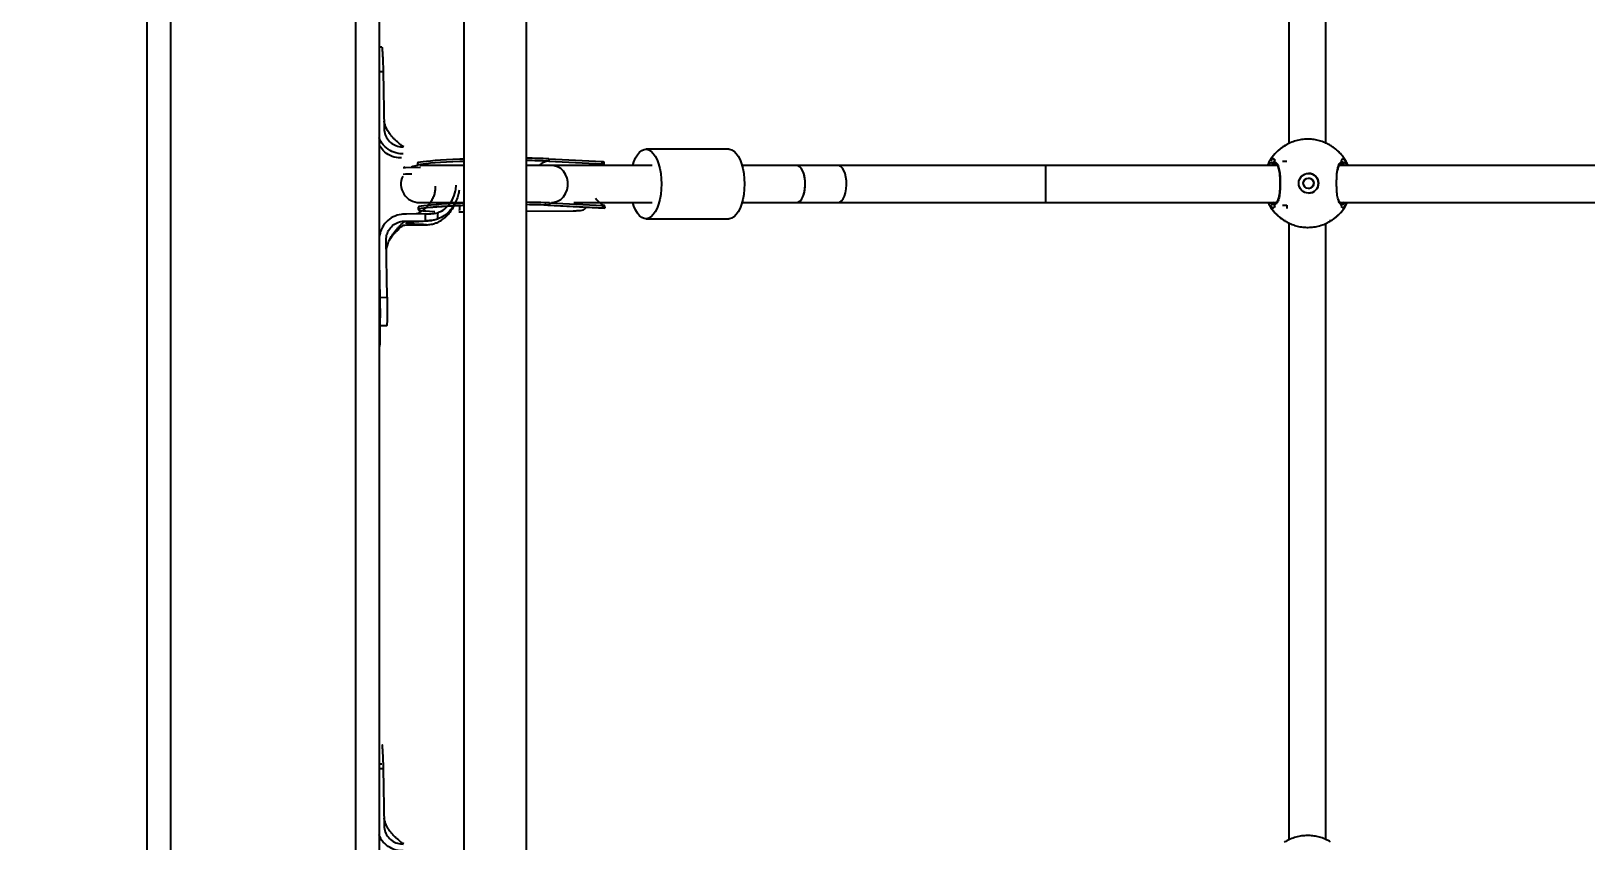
# Model space of a CAD drawing. Header units: millimetres. Extents: x -3365 to 2979, y -3775 to 2808.
# Drawn here: x -1121 to -451, y -725 to -376 of the extents above; entities that cross this region are included whole.
import ezdxf

# ---------------------------------------------------------------- set-up
doc = ezdxf.new("R2010")
doc.units = ezdxf.units.MM
for name, color, linetype in [('DIKOM_ОБЪЕКТ', 7, 'Continuous'), ('DIKOM_РАЗМЕР_ЗОНА', 7, 'Continuous'), ('DIKOM_РАЗМЕР_ОБЪЕКТА', 7, 'Continuous')]:
    doc.layers.add(name, color=color, linetype=linetype)
doc.styles.add('style1', font='arial.ttf', dxfattribs={"width": 0.8})
doc.dimstyles.new('1-50', dxfattribs={"dimtxt": 300, "dimasz": 200, "dimexe": 100, "dimexo": 0, "dimgap": 100, "dimtad": 1, "dimdec": 0, "dimtxsty": 'style1', "dimcen": 0, "dimclrd": 7, "dimclre": 7, "dimadec": 1, "dimazin": 2, "dimtfac": 1, "dimtdec": 0, "dimtmove": 0, "dimatfit": 3, "dimfxl": 0, "dimlwd": 25, "dimlwe": 18, "dimarcsym": 0})

# ---------------------------------------------------------------- blocks, each defined once
blk = doc.blocks.new('*D10')
at = {"layer": 'Defpoints', "color": 0, "transparency": 16777216}
for p in [(-921.14, 1308.33), (-1680.72, -1441.67), (325.78, -1441.67)]:
    blk.add_point(p, dxfattribs=at)
at = {"layer": 'DIKOM_РАЗМЕР_ОБЪЕКТА', "color": 7, "lineweight": 18, "transparency": 16777216}
for p, q in [((-921.14, 1308.33), (-1780.72, 1308.33)), ((325.78, -1441.67), (-1780.72, -1441.67))]:
    blk.add_line(p, q, dxfattribs=at)
at = {"layer": 'DIKOM_РАЗМЕР_ОБЪЕКТА', "color": 7, "lineweight": 25, "transparency": 16777216}
blk.add_line((-1680.72, 1108.33), (-1680.72, -1241.67), dxfattribs=at)
at = {"layer": 'DIKOM_РАЗМЕР_ОБЪЕКТА', "color": 7, "transparency": 16777216}
for points in [[(-1714.05, 1108.33), (-1647.38, 1108.33), (-1680.72, 1308.33)], [(-1714.05, -1241.67), (-1647.38, -1241.67), (-1680.72, -1441.67)]]:
    blk.add_solid(points, dxfattribs=at)
at = {"layer": 'DIKOM_РАЗМЕР_ОБЪЕКТА', "color": 0, "transparency": 16777216, "insert": (-1933.89, 16.54), "char_height": 300, "attachment_point": 5, "rotation": 90, "style": 'style1'}
blk.add_mtext('2750', dxfattribs=at)
blk = doc.blocks.new('*D12')
at = {"layer": 'Defpoints', "color": 0, "transparency": 16777216}
for p in [(-2915.08, 2808.33), (772.79, 2808.33), (178.86, -2941.67)]:
    blk.add_point(p, dxfattribs=at)
at = {"layer": 'DIKOM_РАЗМЕР_ЗОНА', "color": 7, "lineweight": 18, "transparency": 16777216}
for p, q in [((772.79, 2808.33), (-3015.08, 2808.33)), ((178.86, -2941.67), (-3015.08, -2941.67))]:
    blk.add_line(p, q, dxfattribs=at)
at = {"layer": 'DIKOM_РАЗМЕР_ЗОНА', "color": 7, "lineweight": 25, "transparency": 16777216}
blk.add_line((-2915.08, -2741.67), (-2915.08, 2608.33), dxfattribs=at)
at = {"layer": 'DIKOM_РАЗМЕР_ЗОНА', "color": 7, "transparency": 16777216}
for points in [[(-2948.41, 2608.33), (-2881.74, 2608.33), (-2915.08, 2808.33)], [(-2948.41, -2741.67), (-2881.74, -2741.67), (-2915.08, -2941.67)]]:
    blk.add_solid(points, dxfattribs=at)
at = {"layer": 'DIKOM_РАЗМЕР_ЗОНА', "color": 0, "transparency": 16777216, "insert": (-3168.25, 58.33), "char_height": 300, "attachment_point": 5, "rotation": 90, "style": 'style1'}
blk.add_mtext('5750', dxfattribs=at)

msp = doc.modelspace()

# ---------------------------------------------------------------- linework, layer by layer
at = {"layer": 'DIKOM_ОБЪЕКТ'}
for p, q in [((-1071.14, -1291.67), (-1071.14, 1308.33)), ((-1061.14, 1308.33), (-1061.14, -1291.67)), ((-981.14, -1291.67), (-981.14, 1308.33)), ((-971.14, -31.67), (-971.14, -1051.67)), ((-934.64, -45.67), (-934.64, -1037.67)), ((-907.64, -1037.67), (-907.64, -45.67)), ((-579.15, -158.53), (-579.15, -424.26)), ((-563.15, -424.09), (-563.15, -158.65)), ((-969.98, -382.77), (-971.14, -382.79)), ((-971.14, -393.21), (-969.43, -393.19)), ((-969.43, -393.19), (-968.99, -417.87)), ((-820.46, -426.7), (-856.24, -426.7)), ((-581.25, -425.39), (-580.57, -425.31)), ((-560.8, -425.39), (-560.75, -425.39)), ((-960.85, -434.56), (-959.86, -434.54)), ((-959.86, -434.54), (-953.38, -434.43)), ((-954.66, -432.75), (-954.64, -433.75)), ((-934.64, -433.7), (-953.61, -433.7)), ((-896.94, -433.7), (-907.64, -433.7)), ((-898.09, -430.88), (-898.08, -431.88)), ((-898.09, -430.88), (-875.1, -432.03)), ((-898.08, -431.88), (-875.08, -433.03)), ((-853.5, -433.7), (-896.94, -433.7)), ((-875.08, -433.03), (-875.1, -432.03)), ((-874.18, -433.2), (-874.2, -432.2)), ((-791.14, -433.7), (-814.79, -433.7)), ((-773.37, -433.7), (-791.14, -433.7)), ((-683.93, -433.7), (-773.37, -433.7)), ((-584.16, -433.7), (-683.93, -433.7)), ((-683.93, -449.7), (-683.93, -433.7)), ((-586.44, -432.38), (-585.52, -432.14)), ((-585.25, -432.92), (-585.13, -432.91)), ((-581.93, -431.89), (-580.08, -431.89)), ((-284.16, -433.7), (-557.42, -433.7)), ((-556.56, -432.92), (-556.48, -432.91)), ((-556.17, -432.14), (-555.31, -432.41)), ((-554.99, -431.2), (-554.92, -431.55)), ((-961.4, -439.3), (-961.54, -439.3)), ((-959.8, -437.54), (-960.8, -437.56)), ((-957.12, -437.49), (-959.8, -437.54)), ((-959.34, -454.67), (-960.34, -454.69)), ((-951.21, -454.54), (-959.34, -454.67)), ((-954.31, -451.72), (-954.29, -452.72)), ((-953.77, -449.7), (-934.64, -449.7)), ((-951.15, -457.53), (-951.21, -454.54)), ((-946.01, -454.09), (-945.97, -456.8)), ((-936.83, -453.73), (-934.64, -453.74)), ((-907.64, -453.46), (-887.61, -453.22)), ((-898.42, -450.85), (-873.89, -452.08)), ((-897.73, -450.85), (-898.42, -450.85)), ((-897.74, -449.85), (-897.73, -450.85)), ((-897.74, -449.85), (-874.75, -451)), ((-897.73, -450.85), (-874.73, -452)), ((-887.33, -449.7), (-853.5, -449.7)), ((-874.73, -452), (-874.75, -451)), ((-873.83, -452.08), (-873.85, -451.07)), ((-814.79, -449.7), (-791.14, -449.7)), ((-791.14, -449.7), (-773.37, -449.7)), ((-773.37, -449.7), (-683.93, -449.7)), ((-683.93, -449.7), (-584.7, -449.7)), ((-586.12, -449.56), (-585.32, -449.86)), ((-585.13, -449.87), (-585.31, -449.85)), ((-585, -454.19), (-584.74, -454.47)), ((-581.93, -450.89), (-580.08, -450.89)), ((-580.08, -450.89), (-580.08, -452.26)), ((-556.93, -449.7), (-284.7, -449.7)), ((-555.22, -450.29), (-556.17, -450.63)), ((-556.05, -449.7), (-555.38, -449.49)), ((-554.92, -451.23), (-554.99, -451.57)), ((-960.31, -459.42), (-960.03, -459.42)), ((-960.29, -457.68), (-959.29, -457.67)), ((-960.03, -459.42), (-951.89, -459.28)), ((-959.52, -458.51), (-959.51, -458.48)), ((-959.29, -457.67), (-951.15, -457.53)), ((-950.21, -457.49), (-948.36, -457.39)), ((-856.24, -456.7), (-820.46, -456.7)), ((-581.25, -457.39), (-580.57, -457.47)), ((-579.15, -458.53), (-579.15, -724.26)), ((-563.15, -724.09), (-563.15, -458.65)), ((-561.57, -457.47), (-560.75, -457.39)), ((-967.71, -490.49), (-968.14, -465.82)), ((-971.14, -474.69), (-970.7, -499.38)), ((-970.7, -490.54), (-967.71, -490.49)), ((-970.89, -502.71), (-967.89, -502.66)), ((-969.98, -691.6), (-971.14, -691.62)), ((-971.14, -693.53), (-969.43, -693.5)), ((-969.43, -693.5), (-968.99, -718.18))]:
    msp.add_line(p, q, dxfattribs=at)
at = {"layer": 'DIKOM_ОБЪЕКТ', "flags": 128}
for points in [[(-861.91, -433.7), (-861.41, -432.16), (-860.7, -430.5), (-859.89, -429.11), (-858.98, -428.01), (-858.02, -427.24), (-857.01, -426.8), (-855.98, -426.71), (-854.96, -426.97), (-853.97, -427.58), (-853.03, -428.52), (-852.17, -429.77), (-851.41, -431.3), (-850.75, -433.07), (-850.23, -435.04), (-849.84, -437.17), (-849.61, -439.41), (-849.53, -441.7)], [(-820.46, -426.7), (-820.21, -426.71), (-819.18, -426.97), (-818.19, -427.58), (-817.26, -428.52), (-816.4, -429.77), (-815.63, -431.3), (-814.98, -433.07), (-814.45, -435.04), (-814.07, -437.17), (-813.83, -439.41), (-813.75, -441.7)], [(-934.64, -431), (-936.41, -431.07), (-939.37, -431.19), (-942.14, -431.33), (-944.69, -431.48), (-947.01, -431.64), (-949.06, -431.8), (-950.81, -431.97), (-952.26, -432.13), (-953.37, -432.3), (-954.15, -432.47), (-954.57, -432.64), (-954.66, -432.75)], [(-934.64, -432), (-936.4, -432.07), (-939.35, -432.19), (-942.12, -432.33), (-944.68, -432.48), (-946.99, -432.64), (-949.04, -432.8), (-950.8, -432.96), (-952.24, -433.13), (-953.36, -433.3), (-954.13, -433.47), (-954.55, -433.64), (-954.64, -433.75)], [(-896.94, -449.7), (-895.78, -449.59), (-894.29, -449.13), (-892.92, -448.32), (-891.75, -447.2), (-890.81, -445.82), (-890.16, -444.25), (-889.83, -442.57), (-889.83, -440.84), (-890.16, -439.15), (-890.81, -437.58), (-891.75, -436.2), (-892.92, -435.08), (-894.29, -434.27), (-895.78, -433.81), (-896.94, -433.7)], [(-791.14, -449.7), (-790.37, -449.51), (-789.64, -448.96), (-788.98, -448.07), (-788.42, -446.88), (-787.98, -445.45), (-787.7, -443.84), (-787.57, -442.13), (-787.61, -440.41), (-787.82, -438.74), (-788.18, -437.21), (-788.68, -435.89), (-789.3, -434.85), (-790, -434.12), (-790.76, -433.75), (-791.14, -433.7)], [(-791.14, -449.7), (-790.56, -449.59), (-789.82, -449.13), (-789.14, -448.32), (-788.55, -447.2), (-788.08, -445.82), (-787.75, -444.25), (-787.59, -442.57), (-787.59, -440.84), (-787.75, -439.15), (-788.08, -437.58), (-788.55, -436.2), (-789.14, -435.08), (-789.82, -434.27), (-790.56, -433.81), (-791.14, -433.7)], [(-773.37, -449.7), (-772.6, -449.51), (-771.87, -448.96), (-771.21, -448.07), (-770.65, -446.88), (-770.21, -445.45), (-769.93, -443.84), (-769.8, -442.13), (-769.84, -440.41), (-770.05, -438.74), (-770.41, -437.21), (-770.91, -435.89), (-771.53, -434.85), (-772.23, -434.12), (-772.99, -433.75), (-773.37, -433.7)], [(-849.53, -441.7), (-849.61, -443.99), (-849.84, -446.23), (-850.23, -448.36), (-850.75, -450.33), (-851.41, -452.1), (-852.17, -453.63), (-853.03, -454.88), (-853.97, -455.82), (-854.96, -456.43), (-855.98, -456.69), (-857.01, -456.6), (-858.02, -456.16), (-858.98, -455.39), (-859.89, -454.29), (-860.7, -452.9), (-861.41, -451.24), (-861.91, -449.7)], [(-813.75, -441.7), (-813.83, -443.99), (-814.07, -446.23), (-814.45, -448.36), (-814.98, -450.33), (-815.63, -452.1), (-816.4, -453.63), (-817.26, -454.88), (-818.19, -455.82), (-819.18, -456.43), (-820.21, -456.69), (-820.46, -456.7)], [(-877.95, -447.77), (-877.36, -448.57), (-876.12, -449.77)], [(-934.64, -449.99), (-936.07, -450.04), (-939.02, -450.17), (-941.79, -450.31), (-944.34, -450.46), (-946.66, -450.61), (-948.71, -450.77), (-950.47, -450.94), (-951.91, -451.11), (-953.03, -451.28), (-953.8, -451.45), (-954.22, -451.61), (-954.31, -451.72)], [(-934.64, -450.99), (-936.05, -451.04), (-939, -451.17), (-941.77, -451.31), (-944.33, -451.45), (-946.64, -451.61), (-948.69, -451.77), (-950.45, -451.94), (-951.89, -452.11), (-953.01, -452.28), (-953.78, -452.45), (-954.2, -452.61), (-954.27, -452.77), (-953.99, -452.92), (-953.35, -453.07), (-952.36, -453.2), (-951.04, -453.32), (-949.4, -453.43), (-947.47, -453.52), (-947.22, -453.53)], [(-898.42, -450.85), (-899.36, -450.74), (-899.65, -450.68)]]:
    msp.add_lwpolyline(points, dxfattribs=at)
at = {"layer": 'DIKOM_ОБЪЕКТ'}
for centre, radius in [((-570.64, -441.39), 4.25), ((-570.68, -441.39), 2.25)]:
    msp.add_circle(centre, radius, dxfattribs=at)
for centre, radius, start, end in [((-571, -441.39), 19, 122.65179, 147.35534), ((-571, -441.39), 19, 32.64395, 57.34892), ((-953.77, -441.7), 8, 96.21312, 115.81644), ((-909.4, -675.91), 245.3, 87.35761, 89.58924), ((-909.38, -676.63), 245.02, 87.35604, 89.59452), ((-897.64, -438.77), 6.91, 93.62846, 132.78726), ((-570.93, -441.39), 18.68, 144.39307, 149.42957), ((-570.84, -441.39), 17.36, 144.96572, 147.79135), ((-570.77, -441.33), 17.25, 32.1998, 35.04313), ((-570.93, -441.39), 18.68, 30.5723, 35.60855), ((-953.77, -441.7), 8, 154.95948, 270), ((-570.64, -441.39), 4.25, 359.99571, 89.99786), ((-570.64, -441.39), 4.25, 270.00214, 0.00429), ((-909.57, -713.57), 263.98, 87.4325, 89.58186), ((-909.56, -714.82), 264.23, 87.43326, 89.58456), ((-570.91, -441.38), 18.7, 210.57423, 215.60541), ((-571, -441.39), 19, 212.64519, 237.34827), ((-570.92, -441.43), 17.26, 212.20078, 215.04215), ((-571, -441.39), 19, 302.65101, 327.35552), ((-570.69, -441.49), 17.16, 324.94905, 327.80802), ((-570.95, -441.38), 18.7, 324.39298, 329.4239)]:
    msp.add_arc(centre, radius, start, end, dxfattribs=at)
for points, knots in [([(-969.98, -382.82), (-969.96, -382.83), (-969.92, -382.87), (-969.84, -383.61), (-969.75, -384.87), (-969.66, -386.67), (-969.55, -389.3), (-969.48, -391.72), (-969.43, -393.19)], [0, 0, 0, 0, 0.127549, 0.282778, 0.442508, 0.597736, 0.757466, 1, 1, 1, 1]), ([(-960.51, -425.67), (-960.7, -425.6), (-961.1, -425.47), (-961.95, -424.76), (-962.9, -423.91), (-964.03, -422.98), (-964.98, -422.05), (-965.95, -420.94), (-967.05, -419.5), (-967.96, -417.87), (-968.56, -416.36), (-968.83, -415.51), (-968.98, -414.96), (-969.03, -414.73), (-969.05, -414.63)], [0, 0, 0, 0, 0.042864, 0.08917, 0.227718, 0.327811, 0.424987, 0.532169, 0.650255, 0.817673, 0.900812, 0.941222, 0.975669, 1, 1, 1, 1]), ([(-960.8, -428.72), (-960.89, -428.72), (-961.31, -428.73), (-962.97, -428.64), (-965.77, -427.88), (-968.79, -425.7), (-970.67, -423.46), (-971.06, -421.95), (-971.14, -421.64)], [0, 0, 0, 0, 0.019063, 0.095389, 0.373318, 0.651245, 0.927948, 1, 1, 1, 1]), ([(-968.99, -417.87), (-968.98, -418.1), (-968.93, -419.21), (-968.37, -421.19), (-966.81, -423.44), (-964.6, -425.03), (-962.49, -425.69), (-961.22, -425.72), (-960.85, -425.73)], [0, 0, 0, 0, 0.054127, 0.26833, 0.482528, 0.697283, 0.911982, 1, 1, 1, 1]), ([(-961.54, -430.47), (-961.63, -430.47), (-962.05, -430.48), (-963.71, -430.39), (-966.47, -429.61), (-969.44, -427.67), (-970.62, -425.78), (-971.14, -424.96)], [0, 0, 0, 0, 0.021953, 0.109855, 0.429931, 0.750005, 1, 1, 1, 1]), ([(-581.3, -425.45), (-581.43, -425.52), (-582.21, -425.98), (-583.52, -427.05), (-585.16, -428.64), (-586.57, -430.43), (-587.65, -432.12), (-588.15, -433.25), (-588.35, -433.7)], [0, 0, 0, 0, 0.038964, 0.24813, 0.456367, 0.663083, 0.867034, 1, 1, 1, 1]), ([(-561.18, -425.12), (-561.84, -424.76), (-563.17, -424.01), (-565.35, -423.2), (-567.64, -422.64), (-570.03, -422.36), (-572.47, -422.39), (-574.93, -422.74), (-577.36, -423.43), (-579.48, -424.31), (-580.71, -425.08), (-581.21, -425.39)], [0, 0, 0, 0, 0.107114, 0.217064, 0.328829, 0.44238, 0.55776, 0.675059, 0.794453, 0.91623, 1, 1, 1, 1]), ([(-560.73, -425.43), (-560.87, -425.32), (-561.01, -425.21), (-561.17, -425.13), (-561.18, -425.12)], [0, 0, 0, 0, 0.963243, 1, 1, 1, 1]), ([(-554.97, -431.19), (-554.99, -431.16), (-555.35, -430.53), (-556.23, -429.39), (-557.66, -427.8), (-559.16, -426.46), (-560.25, -425.74), (-560.73, -425.43)], [0, 0, 0, 0, 0.012223, 0.264709, 0.524843, 0.791499, 1, 1, 1, 1]), ([(-960.11, -434.55), (-960.23, -434.56), (-960.36, -434.57), (-960.49, -434.51), (-960.51, -434.5)], [0, 0, 0, 0, 0.870736, 1, 1, 1, 1]), ([(-875.1, -432.03), (-874.81, -432.04), (-874.29, -432.07), (-874.26, -432.16), (-874.24, -432.2)], [0, 0, 0, 0, 0.554091, 1, 1, 1, 1]), ([(-874.77, -433.7), (-874.68, -433.63), (-874.33, -433.38), (-874.13, -433.21), (-874.24, -433.08), (-874.79, -433.05), (-875.08, -433.03)], [0, 0, 0, 0, 0.100104, 0.386811, 0.676673, 1, 1, 1, 1]), ([(-587.93, -433.7), (-587.5, -433.15), (-587.01, -432.51), (-586.51, -432.4), (-586.44, -432.38)], [0, 0, 0, 0, 0.858405, 1, 1, 1, 1]), ([(-585.23, -432.94), (-585.56, -432.94), (-586.09, -432.94), (-586.62, -433.5), (-586.81, -433.7)], [0, 0, 0, 0, 0.633439, 1, 1, 1, 1]), ([(-586.11, -430.51), (-586.02, -430.67), (-585.83, -430.98), (-585.31, -431.28), (-585.05, -431.43)], [0, 0, 0, 0, 0.49657, 1, 1, 1, 1]), ([(-585.05, -431.43), (-585.31, -431.28), (-585.83, -430.98), (-586.02, -430.67), (-586.11, -430.51)], [0, 0, 0, 0, 0.496485, 1, 1, 1, 1]), ([(-585.24, -432.87), (-585.24, -432.87), (-585.3, -432.86), (-585.41, -432.78), (-585.54, -432.64), (-585.6, -432.47), (-585.6, -432.31), (-585.56, -432.2), (-585.53, -432.15), (-585.52, -432.14)], [0, 0, 0, 0, 0.003697, 0.219112, 0.428684, 0.623632, 0.804801, 0.979467, 1, 1, 1, 1]), ([(-585.52, -432.14), (-585.55, -432.19), (-585.59, -432.28), (-585.6, -432.45), (-585.56, -432.6), (-585.46, -432.74), (-585.32, -432.84), (-585.18, -432.9), (-585.08, -432.9), (-585.05, -432.9)], [0, 0, 0, 0, 0.145353, 0.290759, 0.434616, 0.582129, 0.738544, 0.906193, 1, 1, 1, 1]), ([(-585.52, -432.14), (-585.14, -432.27), (-584.34, -432.55), (-583.51, -434.29), (-583.09, -436.55), (-582.88, -439.12), (-582.83, -441.88), (-582.95, -444.93), (-583.29, -447.57), (-583.93, -449.52), (-584.73, -450.46), (-585.32, -450.59), (-585.52, -450.63)], [0, 0, 0, 0, 0.111434, 0.22936, 0.339014, 0.410111, 0.516709, 0.623257, 0.729394, 0.834804, 0.941415, 1, 1, 1, 1]), ([(-585.04, -432.94), (-584.98, -432.95), (-584.78, -432.98), (-584.46, -433.24), (-584.06, -433.8), (-583.7, -434.64), (-583.42, -435.75), (-583.21, -437.08), (-583.08, -438.56), (-583.01, -439.87), (-583.01, -440.66), (-583.01, -440.92)], [0, 0, 0, 0, 0.056311, 0.183681, 0.303648, 0.431188, 0.558269, 0.683795, 0.812729, 0.940872, 1, 1, 1, 1]), ([(-557.8, -448.6), (-557.91, -448.34), (-558.24, -447.52), (-558.43, -445.55), (-558.57, -442.94), (-558.58, -440.17), (-558.48, -437.39), (-558.24, -436.03), (-558.15, -435.45)], [0, 0, 0, 0, 0.095458, 0.303919, 0.440558, 0.645592, 0.850384, 1, 1, 1, 1]), ([(-558.15, -435.45), (-558.12, -435.22), (-557.97, -434.17), (-557.44, -432.95), (-556.74, -432.24), (-556.28, -432.16), (-556.17, -432.14)], [0, 0, 0, 0, 0.102766, 0.487509, 0.879934, 1, 1, 1, 1]), ([(-558.04, -435.65), (-557.99, -435.42), (-557.88, -434.79), (-557.61, -434.01), (-557.26, -433.35), (-556.88, -433), (-556.67, -432.87), (-556.53, -432.9), (-556.52, -432.9)], [0, 0, 0, 0, 0.124989, 0.336787, 0.549208, 0.760544, 0.983633, 1, 1, 1, 1]), ([(-555.75, -430.51), (-555.82, -430.67), (-555.95, -430.98), (-556.42, -431.28), (-556.65, -431.43)], [0, 0, 0, 0, 0.496569, 1, 1, 1, 1]), ([(-555.75, -430.51), (-555.82, -430.67), (-555.95, -430.98), (-556.42, -431.28), (-556.65, -431.43)], [0, 0, 0, 0, 0.496569, 1, 1, 1, 1]), ([(-556.17, -432.14), (-556.15, -432.19), (-556.1, -432.28), (-556.1, -432.45), (-556.14, -432.6), (-556.23, -432.74), (-556.37, -432.84), (-556.52, -432.9), (-556.61, -432.9), (-556.65, -432.9)], [0, 0, 0, 0, 0.145352, 0.29076, 0.434617, 0.58213, 0.738545, 0.906193, 1, 1, 1, 1]), ([(-556.52, -432.88), (-556.5, -432.88), (-556.41, -432.87), (-556.28, -432.78), (-556.16, -432.64), (-556.1, -432.47), (-556.1, -432.31), (-556.14, -432.2), (-556.17, -432.15), (-556.17, -432.14)], [0, 0, 0, 0, 0.067215, 0.26892, 0.465106, 0.647623, 0.817238, 0.980776, 1, 1, 1, 1]), ([(-555.01, -433.7), (-555.17, -433.52), (-555.64, -432.95), (-556.12, -432.95), (-556.44, -432.96)], [0, 0, 0, 0, 0.319412, 1, 1, 1, 1]), ([(-555.31, -432.41), (-555.22, -432.43), (-554.78, -432.53), (-554.34, -433.18), (-553.99, -433.7)], [0, 0, 0, 0, 0.1993, 1, 1, 1, 1]), ([(-553.65, -433.7), (-553.77, -433.41), (-554.14, -432.54), (-554.64, -431.73), (-554.97, -431.19)], [0, 0, 0, 0, 0.331456, 1, 1, 1, 1]), ([(-946.01, -454.09), (-945.44, -453.87), (-943.87, -453.29), (-941.59, -451.49), (-939.42, -448.5), (-938.35, -445.23), (-937.99, -443.01), (-938.03, -442.19), (-938.03, -442.17)], [0, 0, 0, 0, 0.12132, 0.331323, 0.564193, 0.841426, 0.996252, 1, 1, 1, 1]), ([(-583.01, -440.92), (-583, -441.21), (-582.99, -442.06), (-583.04, -443.45), (-583.14, -445.01), (-583.31, -446.43), (-583.56, -447.65), (-583.88, -448.62), (-584.27, -449.32), (-584.69, -449.73), (-584.96, -449.89), (-585.13, -449.87), (-585.15, -449.87)], [0, 0, 0, 0, 0.063289, 0.18036, 0.296845, 0.412183, 0.527058, 0.639978, 0.752368, 0.864577, 0.982618, 1, 1, 1, 1]), ([(-570.73, -439.15), (-570.52, -439.16), (-570.06, -439.19), (-569.41, -439.52), (-568.87, -440.04), (-568.54, -440.7), (-568.5, -441.17), (-568.48, -441.39)], [0, 0, 0, 0, 0.181221, 0.388197, 0.601219, 0.8186, 1, 1, 1, 1]), ([(-568.48, -441.39), (-568.5, -441.64), (-568.55, -442.13), (-568.92, -442.8), (-569.48, -443.31), (-570.12, -443.61), (-570.56, -443.61), (-570.73, -443.61)], [0, 0, 0, 0, 0.209729, 0.419268, 0.633152, 0.850572, 1, 1, 1, 1]), ([(-946.95, -442.71), (-946.97, -443.21), (-947.01, -444.29), (-947.35, -445.96), (-947.95, -447.72), (-948.89, -449.51), (-950.11, -451.14), (-951.47, -452.47), (-952.8, -453.44), (-953.95, -454.09), (-954.8, -454.48), (-955.1, -454.59), (-955.15, -454.6)], [0, 0, 0, 0, 0.096665, 0.206067, 0.325935, 0.455399, 0.59236, 0.717111, 0.823633, 0.913126, 0.987302, 1, 1, 1, 1]), ([(-936.68, -444.4), (-936.8, -445.04), (-937.07, -446.56), (-937.87, -448.86), (-939.13, -451.28), (-940.84, -453.47), (-943.09, -455.49), (-944.95, -456.34), (-945.97, -456.8)], [0, 0, 0, 0, 0.119615, 0.282592, 0.445511, 0.619965, 0.794258, 1, 1, 1, 1]), ([(-556.17, -450.63), (-556.23, -450.63), (-556.69, -450.56), (-557.34, -450.14), (-557.68, -449), (-557.8, -448.6)], [0, 0, 0, 0, 0.078534, 0.679047, 1, 1, 1, 1]), ([(-556.68, -449.82), (-556.74, -449.81), (-556.91, -449.77), (-557.22, -449.46), (-557.53, -448.97), (-557.68, -448.5), (-557.74, -448.32)], [0, 0, 0, 0, 0.180994, 0.503842, 0.809031, 1, 1, 1, 1]), ([(-960.34, -454.69), (-960.43, -454.69), (-960.85, -454.7), (-962.5, -454.85), (-965.23, -455.69), (-968.25, -457.93), (-970.35, -461.05), (-971.11, -463.86), (-971.14, -465.47), (-971.14, -465.86)], [0, 0, 0, 0, 0.01481, 0.074108, 0.288782, 0.503463, 0.718042, 0.933088, 1, 1, 1, 1]), ([(-951.21, -454.54), (-951.12, -454.53), (-950.7, -454.53), (-949.93, -454.51), (-948.27, -454.52), (-946.98, -454.27), (-946.01, -454.09)], [0, 0, 0, 0, 0.048446, 0.242258, 0.436071, 1, 1, 1, 1]), ([(-948.82, -449.7), (-948.89, -449.76), (-949.15, -449.97), (-949.61, -450.3), (-949.83, -450.47), (-949.79, -450.53), (-949.77, -450.55)], [0, 0, 0, 0, 0.084918, 0.294746, 0.738359, 1, 1, 1, 1]), ([(-949.36, -451.52), (-949.36, -451.56), (-949.36, -451.68), (-948.55, -451.65), (-946.97, -451.55), (-944.65, -451.37), (-942.01, -451.2), (-939.07, -451.05), (-936.59, -450.94), (-935.06, -450.88), (-934.64, -450.87)], [0, 0, 0, 0, 0.071347, 0.211829, 0.357662, 0.50761, 0.656135, 0.802447, 0.946498, 1, 1, 1, 1]), ([(-946.69, -458.5), (-946.25, -458.32), (-944.57, -457.62), (-942.45, -456.04), (-940.53, -453.87), (-939.24, -451.84), (-938.46, -450.3), (-938.2, -449.39), (-938.18, -449.32)], [0, 0, 0, 0, 0.109855, 0.425801, 0.60374, 0.781767, 0.982305, 1, 1, 1, 1]), ([(-936.55, -450.94), (-936.54, -451.26), (-936.51, -452.03), (-936.62, -452.79), (-936.68, -453.23)], [0, 0, 0, 0, 0.415843, 1, 1, 1, 1]), ([(-887.61, -453.22), (-887.05, -453.21), (-885.92, -453.2), (-884.33, -453.1), (-883.07, -452.83), (-882.29, -452.35), (-882.11, -451.87), (-882.02, -451.65)], [0, 0, 0, 0, 0.211764, 0.423586, 0.633082, 0.834054, 1, 1, 1, 1]), ([(-873.86, -451.07), (-873.95, -451.04), (-874.13, -450.98), (-875, -450.57), (-875.74, -450.04), (-876.12, -449.77)], [0, 0, 0, 0, 0.337799, 0.658893, 1, 1, 1, 1]), ([(-874.75, -451), (-874.45, -451.03), (-873.99, -451.06), (-873.95, -451.07), (-873.94, -451.07)], [0, 0, 0, 0, 0.633378, 1, 1, 1, 1]), ([(-873.86, -452.08), (-873.88, -452.07), (-873.93, -452.06), (-874.45, -452.02), (-874.73, -452)], [0, 0, 0, 0, 0.456564, 1, 1, 1, 1]), ([(-588.07, -449.7), (-588.04, -449.78), (-587.74, -450.47), (-586.98, -451.7), (-586.1, -453), (-585.49, -453.65), (-585.35, -453.8)], [0, 0, 0, 0, 0.051904, 0.456617, 0.876783, 1, 1, 1, 1]), ([(-586.64, -450.24), (-586.76, -450.21), (-586.99, -450.17), (-587.21, -449.85), (-587.32, -449.7)], [0, 0, 0, 0, 0.526148, 1, 1, 1, 1]), ([(-585.52, -450.63), (-585.57, -450.64), (-585.92, -450.66), (-586.3, -450.44), (-586.64, -450.24)], [0, 0, 0, 0, 0.120946, 1, 1, 1, 1]), ([(-585.05, -451.35), (-585.31, -451.5), (-585.83, -451.8), (-586.02, -452.11), (-586.11, -452.26)], [0, 0, 0, 0, 0.496485, 1, 1, 1, 1]), ([(-586.11, -452.26), (-586.02, -452.11), (-585.83, -451.8), (-585.31, -451.5), (-585.05, -451.35)], [0, 0, 0, 0, 0.49657, 1, 1, 1, 1]), ([(-585.52, -450.63), (-585.55, -450.59), (-585.59, -450.49), (-585.6, -450.33), (-585.56, -450.17), (-585.46, -450.04), (-585.32, -449.93), (-585.18, -449.88), (-585.08, -449.87), (-585.05, -449.87)], [0, 0, 0, 0, 0.145304, 0.290767, 0.434626, 0.582096, 0.738546, 0.906196, 1, 1, 1, 1]), ([(-585.19, -449.9), (-585.2, -449.9), (-585.29, -449.91), (-585.41, -449.99), (-585.54, -450.13), (-585.6, -450.3), (-585.6, -450.47), (-585.56, -450.58), (-585.53, -450.63), (-585.52, -450.63)], [0, 0, 0, 0, 0.057029, 0.260913, 0.459266, 0.643779, 0.81525, 0.980566, 1, 1, 1, 1]), ([(-584.74, -454.47), (-584.61, -454.63), (-583.98, -455.33), (-582.81, -456.33), (-581.71, -457.06), (-581.21, -457.39)], [0, 0, 0, 0, 0.13431, 0.610921, 1, 1, 1, 1]), ([(-560.73, -457.34), (-560.59, -457.27), (-559.8, -456.8), (-558.74, -455.97), (-557.92, -455.13), (-557.63, -454.84)], [0, 0, 0, 0, 0.116098, 0.69255, 1, 1, 1, 1]), ([(-557.63, -454.84), (-557.37, -454.59), (-556.57, -453.82), (-555.68, -452.72), (-555.14, -451.82), (-554.99, -451.57)], [0, 0, 0, 0, 0.252589, 0.792663, 1, 1, 1, 1]), ([(-556.65, -449.87), (-556.63, -449.88), (-556.57, -449.89), (-556.5, -449.85), (-556.45, -449.83)], [0, 0, 0, 0, 0.218324, 1, 1, 1, 1]), ([(-556.65, -449.87), (-556.58, -449.88), (-556.45, -449.89), (-556.28, -449.99), (-556.16, -450.13), (-556.1, -450.3), (-556.1, -450.47), (-556.14, -450.58), (-556.17, -450.63), (-556.17, -450.63)], [0, 0, 0, 0, 0.177653, 0.355477, 0.528436, 0.689343, 0.838876, 0.983052, 1, 1, 1, 1]), ([(-556.17, -450.63), (-556.15, -450.59), (-556.1, -450.49), (-556.1, -450.33), (-556.14, -450.17), (-556.23, -450.04), (-556.37, -449.93), (-556.52, -449.88), (-556.61, -449.87), (-556.65, -449.87)], [0, 0, 0, 0, 0.145304, 0.290768, 0.434626, 0.582096, 0.738546, 0.906197, 1, 1, 1, 1]), ([(-556.65, -451.35), (-556.42, -451.5), (-555.95, -451.8), (-555.82, -452.11), (-555.75, -452.26)], [0, 0, 0, 0, 0.496485, 1, 1, 1, 1]), ([(-556.65, -451.35), (-556.42, -451.5), (-555.95, -451.8), (-555.82, -452.11), (-555.75, -452.26)], [0, 0, 0, 0, 0.496485, 1, 1, 1, 1]), ([(-554.51, -449.7), (-554.64, -449.89), (-554.88, -450.23), (-555.11, -450.27), (-555.22, -450.29)], [0, 0, 0, 0, 0.574345, 1, 1, 1, 1]), ([(-554.99, -451.57), (-554.74, -451.19), (-554.34, -450.59), (-554.05, -449.94), (-553.95, -449.7)], [0, 0, 0, 0, 0.639486, 1, 1, 1, 1]), ([(-970.25, -461.47), (-970.55, -462.06), (-970.94, -462.83), (-971.1, -463.68), (-971.14, -463.88)], [0, 0, 0, 0, 0.763481, 1, 1, 1, 1]), ([(-968.14, -465.82), (-968.14, -465.73), (-968.15, -465.27), (-968.04, -464.06), (-967.46, -462.12), (-965.99, -459.99), (-963.78, -458.39), (-961.75, -457.76), (-960.57, -457.7), (-960.29, -457.68)], [0, 0, 0, 0, 0.022082, 0.110617, 0.289017, 0.502893, 0.717714, 0.931832, 1, 1, 1, 1]), ([(-968.06, -470.37), (-968.02, -470.1), (-967.89, -469.22), (-967.48, -467.69), (-966.65, -465.5), (-965.23, -463.18), (-963.9, -461.47), (-962.62, -460.2), (-961.81, -459.27), (-961.1, -458.56), (-960.6, -458.1), (-960.43, -457.98), (-960.29, -457.89), (-960.19, -457.85), (-960.13, -457.82), (-960.1, -457.8), (-960.07, -457.79), (-960.07, -457.8), (-960.08, -457.8)], [0, 0, 0, 0, 0.057578, 0.185268, 0.346994, 0.50387, 0.684727, 0.767443, 0.847676, 0.943069, 0.957119, 0.968392, 0.978446, 0.982862, 0.986573, 0.990178, 0.994222, 1, 1, 1, 1]), ([(-966.86, -466.25), (-966.68, -465.93), (-966.36, -465.38), (-965.66, -464.33), (-964.93, -463.37), (-964.04, -462.39), (-963.05, -461.49), (-962.4, -460.8), (-961.93, -460.35), (-961.52, -460), (-961.11, -459.62), (-960.77, -459.51), (-960.66, -459.47)], [0, 0, 0, 0, 0.149349, 0.260374, 0.384528, 0.536638, 0.680978, 0.801875, 0.846784, 0.894961, 0.966251, 1, 1, 1, 1]), ([(-960.66, -459.47), (-960.64, -459.47), (-960.52, -459.42), (-960.41, -459.42), (-960.31, -459.42)], [0, 0, 0, 0, 0.12285, 1, 1, 1, 1]), ([(-950.79, -459.26), (-950.91, -459.26), (-952.13, -459.2), (-954.65, -459.13), (-956.47, -459.02), (-957.24, -458.96), (-957.28, -458.95), (-957.32, -458.95), (-957.35, -458.95), (-957.39, -458.95), (-957.43, -458.94), (-957.47, -458.94), (-957.52, -458.94), (-957.56, -458.93), (-957.6, -458.93), (-957.64, -458.92), (-957.69, -458.92), (-957.73, -458.92), (-957.77, -458.91), (-957.82, -458.91), (-957.86, -458.91), (-957.91, -458.9), (-957.96, -458.9), (-958, -458.89), (-958.05, -458.89), (-958.15, -458.88), (-958.47, -458.84), (-959.08, -458.77), (-959.61, -458.64), (-959.55, -458.54), (-959.53, -458.49)], [0, 0, 0, 0, 0.025966, 0.268123, 0.493526, 0.497243, 0.50104, 0.504921, 0.508887, 0.512939, 0.51708, 0.521312, 0.525637, 0.530058, 0.534576, 0.539196, 0.543918, 0.548747, 0.553685, 0.558736, 0.563903, 0.56919, 0.574601, 0.58014, 0.585813, 0.591623, 0.614865, 0.707934, 0.858527, 1, 1, 1, 1]), ([(-959.53, -458.49), (-959.4, -458.44), (-959.26, -458.38), (-958.9, -458.31), (-958.61, -458.26), (-958.2, -458.2), (-957.84, -458.15), (-957.74, -458.14), (-957.68, -458.13), (-957.63, -458.13), (-957.58, -458.12), (-957.53, -458.11), (-957.48, -458.11), (-957.43, -458.1), (-957.38, -458.1), (-957.33, -458.09), (-957.29, -458.09), (-957.24, -458.08), (-957.2, -458.08), (-957.15, -458.07), (-957.11, -458.07), (-957.06, -458.06), (-957.02, -458.06), (-956.98, -458.05), (-956.93, -458.05), (-956.89, -458.04), (-956.85, -458.04), (-956.02, -457.96), (-954.08, -457.78), (-951.46, -457.62), (-950.18, -457.52), (-950.05, -457.51)], [0, 0, 0, 0, 0.157079, 0.164979, 0.213615, 0.316998, 0.342815, 0.349269, 0.35557, 0.361723, 0.367734, 0.373607, 0.379346, 0.384957, 0.390442, 0.395806, 0.401052, 0.406184, 0.411203, 0.416113, 0.420918, 0.425619, 0.430219, 0.43472, 0.439125, 0.443436, 0.447654, 0.451783, 0.702164, 0.971157, 1, 1, 1, 1]), ([(-951.89, -459.28), (-951.8, -459.28), (-951.44, -459.27), (-951.08, -459.27), (-950.81, -459.26)], [0, 0, 0, 0, 0.256329, 1, 1, 1, 1]), ([(-950.07, -457.52), (-950.17, -457.52), (-950.53, -457.52), (-950.88, -457.53), (-951.15, -457.53)], [0, 0, 0, 0, 0.25633, 1, 1, 1, 1]), ([(-950.81, -459.26), (-950.11, -459.22), (-948.7, -459.15), (-947.37, -458.72), (-946.69, -458.5)], [0, 0, 0, 0, 0.492163, 1, 1, 1, 1]), ([(-945.97, -456.8), (-946.62, -457), (-947.95, -457.41), (-949.35, -457.48), (-950.07, -457.52)], [0, 0, 0, 0, 0.491616, 1, 1, 1, 1]), ([(-580.82, -457.65), (-580.16, -458.02), (-578.83, -458.76), (-576.65, -459.57), (-574.36, -460.14), (-571.97, -460.41), (-569.53, -460.38), (-567.07, -460.03), (-564.64, -459.35), (-562.5, -458.45), (-561.25, -457.67), (-560.73, -457.34)], [0, 0, 0, 0, 0.106719, 0.216264, 0.327615, 0.44075, 0.555701, 0.672567, 0.79152, 0.912849, 1, 1, 1, 1]), ([(-967.71, -490.49), (-967.7, -490.58), (-967.7, -491), (-967.69, -492.76), (-967.68, -495.26), (-967.7, -497.92), (-967.72, -499.89), (-967.76, -501.4), (-967.81, -502.31), (-967.86, -502.71), (-967.89, -502.63), (-967.9, -502.61)], [0, 0, 0, 0, 0.011863, 0.059336, 0.250338, 0.392716, 0.539222, 0.6816, 0.828106, 0.970483, 1, 1, 1, 1]), ([(-971.14, -508.97), (-971.14, -509.13), (-971.1, -509.87), (-971.03, -510.73), (-970.95, -511.47), (-970.87, -511.62), (-970.81, -511.2), (-970.76, -510.22), (-970.72, -508.72), (-970.69, -506.71), (-970.68, -504.42), (-970.69, -501.95), (-970.7, -500.24), (-970.7, -499.38)], [0, 0, 0, 0, 0.025369, 0.124592, 0.226692, 0.325915, 0.428015, 0.527238, 0.629338, 0.728561, 0.830661, 0.914476, 1, 1, 1, 1]), ([(-969.98, -683.13), (-969.96, -683.14), (-969.92, -683.18), (-969.84, -683.92), (-969.75, -685.18), (-969.66, -686.98), (-969.55, -689.61), (-969.48, -692.04), (-969.43, -693.5)], [0, 0, 0, 0, 0.127549, 0.282778, 0.442507, 0.597736, 0.757466, 1, 1, 1, 1]), ([(-960.51, -725.98), (-960.7, -725.91), (-961.1, -725.78), (-961.95, -725.07), (-962.9, -724.22), (-964.03, -723.29), (-964.98, -722.36), (-965.95, -721.25), (-967.05, -719.81), (-967.96, -718.18), (-968.56, -716.67), (-968.83, -715.82), (-968.98, -715.28), (-969.03, -715.04), (-969.05, -714.94)], [0, 0, 0, 0, 0.042862, 0.08917, 0.227717, 0.32781, 0.424985, 0.532167, 0.650252, 0.817671, 0.90081, 0.941223, 0.975667, 1, 1, 1, 1]), ([(-960.8, -729.03), (-960.89, -729.04), (-961.31, -729.04), (-962.97, -728.95), (-965.77, -728.2), (-968.79, -726.01), (-970.67, -723.77), (-971.06, -722.26), (-971.14, -721.95)], [0, 0, 0, 0, 0.019063, 0.095389, 0.373318, 0.651245, 0.927948, 1, 1, 1, 1]), ([(-968.99, -718.18), (-968.98, -718.41), (-968.93, -719.53), (-968.37, -721.5), (-966.81, -723.75), (-964.6, -725.35), (-962.49, -726), (-961.22, -726.03), (-960.85, -726.04)], [0, 0, 0, 0, 0.054131, 0.268333, 0.48253, 0.697285, 0.911983, 1, 1, 1, 1]), ([(-561.18, -725.12), (-561.84, -724.76), (-563.17, -724.01), (-565.35, -723.2), (-567.64, -722.64), (-570.03, -722.36), (-572.47, -722.39), (-574.93, -722.74), (-577.36, -723.43), (-579.48, -724.31), (-580.71, -725.08), (-581.21, -725.39)], [0, 0, 0, 0, 0.107114, 0.217064, 0.328829, 0.44238, 0.55776, 0.675059, 0.794453, 0.91623, 1, 1, 1, 1])]:
    msp.add_open_spline(points, degree=3, knots=knots, dxfattribs=at)

# ---------------------------------------------------------------- dimensions: what is measured, and where the dimension line sits
at = {"layer": 'DIKOM_РАЗМЕР_ЗОНА'}
dim = msp.add_linear_dim(base=(-2915.08, 2808.33), p1=(178.86, -2941.67), p2=(772.79, 2808.33), angle=90, dimstyle='1-50', dxfattribs=at)
dim.commit()
dim.dimension.update_dxf_attribs({"geometry": '*D12', "text_midpoint": (-2915.08, 58.33), "dimtype": 160})
at = {"layer": 'DIKOM_РАЗМЕР_ОБЪЕКТА'}
dim = msp.add_linear_dim(base=(-1680.72, -1441.67), p1=(-921.14, 1308.33), p2=(325.78, -1441.67), angle=90, dimstyle='1-50', dxfattribs=at)
dim.commit()
dim.dimension.update_dxf_attribs({"geometry": '*D10', "text_midpoint": (-1680.72, 16.54), "dimtype": 160})

doc.saveas('drawing.dxf')
